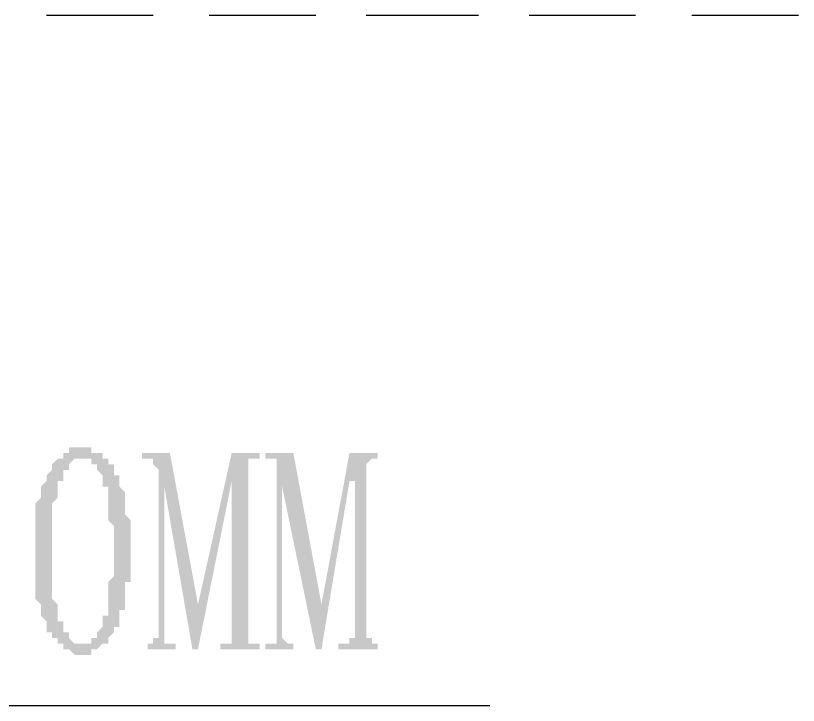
# Model space of a CAD drawing. Header units: inches. Extents: x 11 to 286, y 6 to 196.
# Drawn here: x 174.28 to 180.18, y 72.36 to 77.57 of the extents above; entities that cross this region are included whole.
import ezdxf

# ---------------------------------------------------------------- set-up
doc = ezdxf.new("R2010")
doc.units = ezdxf.units.IN
doc.header["$MEASUREMENT"] = 0
doc.layers.add('PDF_几何图形', color=7, linetype='Continuous')
doc.layers.add('PDF_实体填充', color=7, linetype='Continuous', true_color=0xffffff)

msp = doc.modelspace()

# ---------------------------------------------------------------- hatches: boundary and pattern name
at = {"layer": 'PDF_实体填充', "transparency": 33554559}
h = msp.add_hatch(color=7, dxfattribs=at)
h.paths.add_polyline_path([(174.7661, 74.2244), (174.7661, 74.2244), (174.7661, 74.2244), (174.7238, 74.2244), (174.7238, 74.2244), (174.7238, 74.2244), (174.6814, 74.1821), (174.6814, 74.1821), (174.6814, 74.1821), (174.6814, 74.1398), (174.6391, 74.1398), (174.6391, 74.0974), (174.6391, 74.0974), (174.6391, 74.0551), (174.5968, 74.0551), (174.5968, 74.0128), (174.5968, 74.0128), (174.5968, 74.0128), (174.5968, 73.9704), (174.5968, 73.9704), (174.5968, 73.9281), (174.5968, 73.9281), (174.5544, 73.8858), (174.5544, 73.8858), (174.5544, 73.8434), (174.5544, 73.8434), (174.5544, 73.8011), (174.5544, 73.8011), (174.5544, 73.7588), (174.5544, 73.7588), (174.5544, 73.7164), (174.5544, 73.6741), (174.5544, 73.6741), (174.5544, 73.6318), (174.5544, 73.6318), (174.5544, 73.5894), (174.5544, 73.5471), (174.5544, 73.5471), (174.5544, 73.5471), (174.5544, 73.5048), (174.5544, 73.4624), (174.5544, 73.4624), (174.5544, 73.4201), (174.5544, 73.3778), (174.5544, 73.3778), (174.5544, 73.3354), (174.5544, 73.3354), (174.5544, 73.2931), (174.5544, 73.2931), (174.5544, 73.2508), (174.5544, 73.2084), (174.5544, 73.2084), (174.5544, 73.1661), (174.5544, 73.1661), (174.5968, 73.1238), (174.5968, 73.1238), (174.5968, 73.1238), (174.5968, 73.0814), (174.5968, 73.0814), (174.5968, 73.0391), (174.5968, 73.0391), (174.5968, 72.9968), (174.5968, 72.9968), (174.6391, 72.9968), (174.6391, 72.9544), (174.6391, 72.9544), (174.6391, 72.9121), (174.6814, 72.9121), (174.6814, 72.8698), (174.6814, 72.8698), (174.6814, 72.8698), (174.7238, 72.8274), (174.7238, 72.8274), (174.7238, 72.8274), (174.7661, 72.8274), (174.7661, 72.8274), (174.7661, 72.8274), (174.8084, 72.8274), (174.8084, 72.8274), (174.8084, 72.8274), (174.8508, 72.8274), (174.8508, 72.8274), (174.8508, 72.8698), (174.8931, 72.8698), (174.8931, 72.8698), (174.8931, 72.9121), (174.8931, 72.9121), (174.9354, 72.9544), (174.9354, 72.9544), (174.9354, 72.9968), (174.9354, 72.9968), (174.9354, 73.0391), (174.9778, 73.0391), (174.9778, 73.0391), (174.9778, 73.0814), (174.9778, 73.0814), (174.9778, 73.1238), (174.9778, 73.1238), (174.9778, 73.1661), (174.9778, 73.1661), (174.9778, 73.2084), (174.9778, 73.2084), (174.9778, 73.2508), (174.9778, 73.2508), (174.9778, 73.2931), (174.9778, 73.2931), (175.0201, 73.3354), (175.0201, 73.3778), (175.0201, 73.3778), (175.0201, 73.4201), (175.0201, 73.4201), (175.0201, 73.4624), (175.0201, 73.5048), (175.0201, 73.5048), (175.0201, 73.5471), (175.0201, 73.5471), (175.0201, 73.5894), (175.0201, 73.6318), (175.0201, 73.6318), (175.0201, 73.6741), (175.0201, 73.6741), (175.0201, 73.7164), (174.9778, 73.7588), (174.9778, 73.7588), (174.9778, 73.8011), (174.9778, 73.8011), (174.9778, 73.8434), (174.9778, 73.8434), (174.9778, 73.8858), (174.9778, 73.8858), (174.9778, 73.9281), (174.9778, 73.9281), (174.9778, 73.9704), (174.9778, 73.9704), (174.9778, 74.0128), (174.9778, 74.0128), (174.9354, 74.0128), (174.9354, 74.0551), (174.9354, 74.0551), (174.9354, 74.0551), (174.9354, 74.0974), (174.9354, 74.0974), (174.8931, 74.1398), (174.8931, 74.1398), (174.8931, 74.1821), (174.8931, 74.1821), (174.8508, 74.1821), (174.8508, 74.2244), (174.8508, 74.2244), (174.8084, 74.2244), (174.8084, 74.2244), (174.8084, 74.2244), (174.7661, 74.2244), (174.7661, 74.2244), (174.7661, 74.2244)], flags=0)
h.paths.add_polyline_path([(174.7661, 72.7428), (174.7661, 72.7428), (174.7661, 72.7428), (174.7238, 72.7428), (174.7238, 72.7428), (174.6814, 72.7851), (174.6814, 72.7851), (174.6814, 72.7851), (174.6391, 72.7851), (174.6391, 72.7851), (174.6391, 72.8274), (174.5968, 72.8274), (174.5968, 72.8274), (174.5968, 72.8698), (174.5544, 72.8698), (174.5544, 72.8698), (174.5544, 72.9121), (174.5121, 72.9121), (174.5121, 72.9544), (174.5121, 72.9544), (174.5121, 72.9544), (174.5121, 72.9968), (174.5121, 72.9968), (174.4698, 73.0391), (174.4698, 73.0391), (174.4698, 73.0391), (174.4698, 73.0814), (174.4698, 73.0814), (174.4698, 73.1238), (174.4698, 73.1238), (174.4274, 73.1661), (174.4274, 73.1661), (174.4274, 73.2084), (174.4274, 73.2084), (174.4274, 73.2508), (174.4274, 73.2508), (174.4274, 73.2931), (174.4274, 73.2931), (174.4274, 73.3354), (174.4274, 73.3354), (174.4274, 73.3778), (174.4274, 73.4201), (174.4274, 73.4201), (174.4274, 73.4624), (174.4274, 73.5048), (174.4274, 73.5048), (174.4274, 73.5471), (174.4274, 73.5471), (174.4274, 73.5894), (174.4274, 73.5894), (174.4274, 73.6318), (174.4274, 73.6741), (174.4274, 73.6741), (174.4274, 73.7164), (174.4274, 73.7164), (174.4274, 73.7588), (174.4274, 73.7588), (174.4274, 73.8011), (174.4274, 73.8434), (174.4274, 73.8434), (174.4274, 73.8858), (174.4274, 73.8858), (174.4698, 73.9281), (174.4698, 73.9281), (174.4698, 73.9281), (174.4698, 73.9704), (174.4698, 73.9704), (174.4698, 74.0128), (174.4698, 74.0128), (174.5121, 74.0551), (174.5121, 74.0551), (174.5121, 74.0551), (174.5121, 74.0974), (174.5121, 74.0974), (174.5544, 74.1398), (174.5544, 74.1398), (174.5544, 74.1821), (174.5544, 74.1821), (174.5968, 74.2244), (174.5968, 74.2244), (174.5968, 74.2244), (174.6391, 74.2244), (174.6391, 74.2668), (174.6391, 74.2668), (174.6814, 74.2668), (174.6814, 74.2668), (174.6814, 74.3091), (174.7238, 74.3091), (174.7238, 74.3091), (174.7661, 74.3091), (174.7661, 74.3091), (174.7661, 74.3091), (174.8084, 74.3091), (174.8084, 74.3091), (174.8084, 74.3091), (174.8508, 74.3091), (174.8508, 74.2668), (174.8931, 74.2668), (174.8931, 74.2668), (174.8931, 74.2668), (174.9354, 74.2668), (174.9354, 74.2244), (174.9354, 74.2244), (174.9778, 74.2244), (174.9778, 74.1821), (174.9778, 74.1821), (175.0201, 74.1821), (175.0201, 74.1398), (175.0201, 74.1398), (175.0201, 74.0974), (175.0201, 74.0974), (175.0624, 74.0974), (175.0624, 74.0551), (175.0624, 74.0551), (175.0624, 74.0128), (175.0624, 74.0128), (175.0624, 74.0128), (175.1048, 73.9704), (175.1048, 73.9704), (175.1048, 73.9281), (175.1048, 73.9281), (175.1048, 73.8858), (175.1048, 73.8858), (175.1048, 73.8434), (175.1048, 73.8434), (175.1048, 73.8011), (175.1048, 73.8011), (175.1471, 73.7588), (175.1471, 73.7588), (175.1471, 73.7164), (175.1471, 73.6741), (175.1471, 73.6741), (175.1471, 73.6318), (175.1471, 73.6318), (175.1471, 73.5894), (175.1471, 73.5471), (175.1471, 73.5471), (175.1471, 73.5471), (175.1471, 73.5048), (175.1471, 73.4624), (175.1471, 73.4624), (175.1471, 73.4201), (175.1471, 73.3778), (175.1471, 73.3778), (175.1471, 73.3354), (175.1471, 73.3354), (175.1471, 73.2931), (175.1048, 73.2931), (175.1048, 73.2508), (175.1048, 73.2508), (175.1048, 73.2084), (175.1048, 73.1661), (175.1048, 73.1661), (175.1048, 73.1238), (175.1048, 73.1238), (175.1048, 73.1238), (175.1048, 73.0814), (175.0624, 73.0814), (175.0624, 73.0391), (175.0624, 73.0391), (175.0624, 72.9968), (175.0624, 72.9968), (175.0624, 72.9968), (175.0624, 72.9544), (175.0201, 72.9544), (175.0201, 72.9544), (175.0201, 72.9121), (175.0201, 72.9121), (174.9778, 72.8698), (174.9778, 72.8698), (174.9778, 72.8274), (174.9354, 72.8274), (174.9354, 72.8274), (174.9354, 72.8274), (174.8931, 72.7851), (174.8931, 72.7851), (174.8931, 72.7851), (174.8508, 72.7851), (174.8508, 72.7428), (174.8508, 72.7428), (174.8084, 72.7428), (174.8084, 72.7428), (174.8084, 72.7428), (174.7661, 72.7428), (174.7661, 72.7428), (174.7661, 72.7428)], flags=0)
for points in [[(176.0361, 72.9121), (176.0361, 72.8698), (176.0361, 72.8274), (176.0784, 72.8274), (176.1208, 72.8274), (176.1208, 72.7851), (175.8244, 72.7851), (175.8244, 72.8274), (175.8668, 72.8274), (175.9091, 72.8274), (175.9091, 72.8698), (175.9091, 72.9121), (175.9091, 74.0551), (175.6551, 72.7851), (175.6128, 72.7851), (175.4011, 74.0128), (175.4011, 72.9121), (175.4011, 72.8698), (175.4011, 72.8274), (175.4434, 72.8274), (175.4858, 72.8274), (175.4858, 72.7851), (175.2741, 72.7851), (175.2741, 72.8274), (175.3164, 72.8274), (175.3164, 72.8698), (175.3588, 72.8698), (175.3588, 72.9121), (175.3588, 74.1398), (175.3164, 74.1821), (175.3164, 74.2244), (175.2741, 74.2244), (175.2318, 74.2244), (175.2318, 74.2668), (175.4434, 74.2668), (175.6551, 73.1238), (175.9091, 74.2668), (176.1208, 74.2668), (176.1208, 74.2244), (176.0784, 74.2244), (176.0361, 74.2244), (176.0361, 74.1821), (176.0361, 74.1398)], [(176.9251, 72.9121), (176.9251, 72.8698), (176.9674, 72.8698), (176.9674, 72.8274), (177.0098, 72.8274), (177.0098, 72.7851), (176.7134, 72.7851), (176.7134, 72.8274), (176.7558, 72.8274), (176.7981, 72.8274), (176.7981, 72.8698), (176.8404, 72.8698), (176.8404, 72.9121), (176.8404, 74.0551), (176.7981, 74.0551), (176.5864, 72.7851), (176.5441, 72.7851), (176.2901, 74.0128), (176.2901, 72.9121), (176.2901, 72.8698), (176.3324, 72.8274), (176.3748, 72.8274), (176.3748, 72.7851), (176.1631, 72.7851), (176.1631, 72.8274), (176.2054, 72.8274), (176.2478, 72.8274), (176.2478, 72.8698), (176.2478, 72.9121), (176.2478, 74.1398), (176.2478, 74.1821), (176.2478, 74.2244), (176.2054, 74.2244), (176.1631, 74.2244), (176.1631, 74.2668), (176.3748, 74.2668), (176.5864, 73.1238), (176.7981, 74.2668), (177.0098, 74.2668), (177.0098, 74.2244), (176.9674, 74.2244), (176.9251, 74.1821), (176.9251, 74.1398)]]:
    msp.add_hatch(color=7, dxfattribs=at).paths.add_polyline_path(points, flags=0)

# ---------------------------------------------------------------- linework, layer by layer
at = {"layer": 'PDF_几何图形'}
for p, q in [((175.3164, 77.5688), (174.5121, 77.5688)), ((176.5441, 77.5688), (175.7398, 77.5688)), ((177.7718, 77.5688), (176.9251, 77.5688)), ((178.9571, 77.5688), (178.1528, 77.5688)), ((180.1848, 77.5688), (179.3804, 77.5688))]:
    msp.add_line(p, q, dxfattribs=at)
msp.add_lwpolyline([(166.8498, 75.9601), (166.8498, 72.3618), (177.8564, 72.3618)], dxfattribs=at)

doc.saveas('drawing.dxf')
